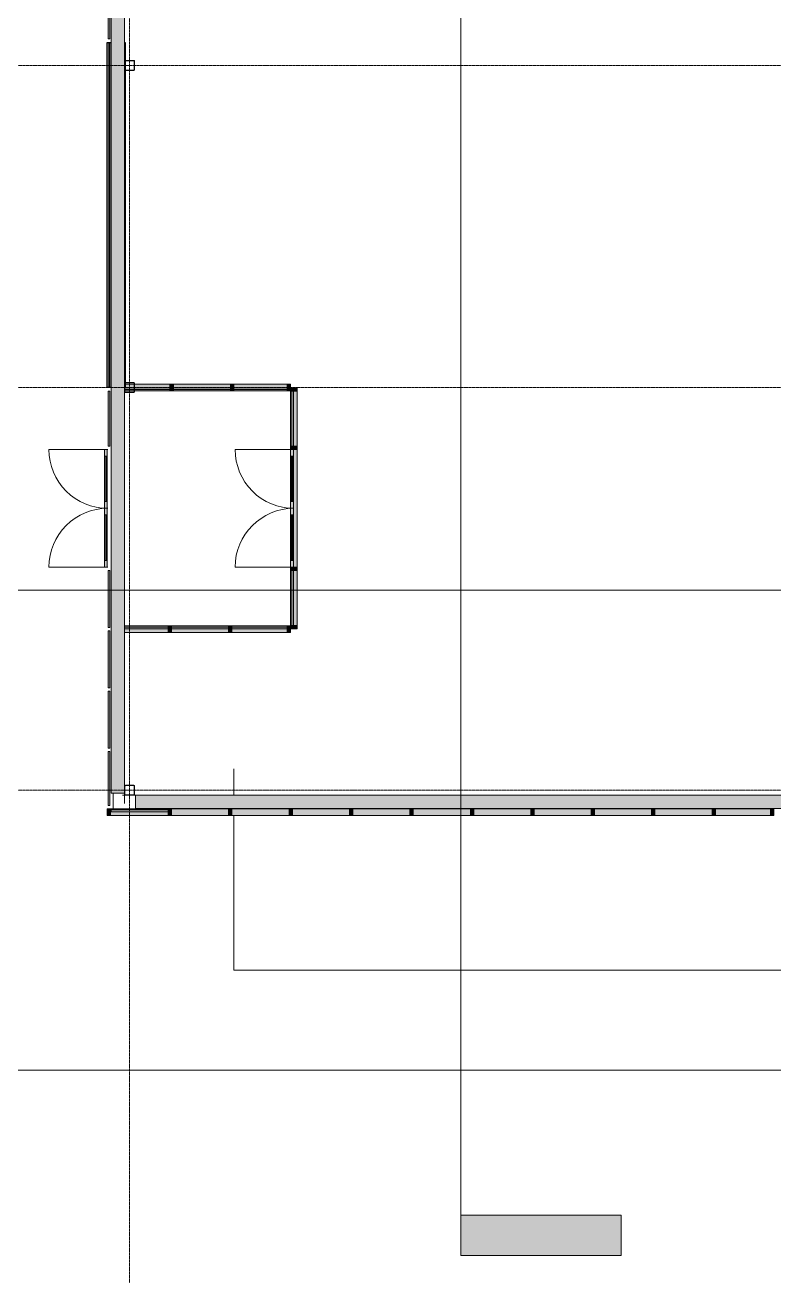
# Model space of a CAD drawing. Header units: inches. Extents: x 19712 to 27543, y -26063 to -18659.
# Drawn here: x 22010 to 22459, y -23075 to -22326 of the extents above; entities that cross this region are included whole.
import ezdxf

# ---------------------------------------------------------------- set-up
doc = ezdxf.new("R2010")
doc.units = ezdxf.units.IN
doc.header["$MEASUREMENT"] = 0
doc.linetypes.add('Grid Line 1_2_', pattern=[0.875, 0.5, -0.125, 0.125, -0.125])
for name, color, linetype, lineweight in [('A-DOOR', 31, 'Continuous', 9), ('A-GLAZ-CURT', 52, 'Continuous', 9), ('A-GLAZ-CWMG', 51, 'Continuous', 9), ('A-WALL', 113, 'Continuous', 9), ('A-WALL-PATT', 111, 'Continuous', 25), ('C-TOPO', 7, 'Continuous', 9), ('Conc', 7, 'Continuous', 9), ('G-ANNO-SYMB', 111, 'Continuous', 9), ('L-SITE-WALL', 31, 'Continuous', 9), ('S-BEAM', 12, 'Continuous', 9), ('S-COLS', 52, 'Continuous', 9), ('S-GRID', 1, 'Continuous', 9)]:
    doc.layers.add(name, color=color, linetype=linetype, lineweight=lineweight)

# ---------------------------------------------------------------- blocks, each defined once
blk = doc.blocks.new('Girt_C - 8_D-767115-Site Plan - Phase 1')
at = {"layer": 'S-BEAM'}
for points in [[(24526.39, -22787.49), (24526.39, -22787.3), (22076.14, -22787.4), (22076.14, -22787.49), (24368.72, -22787.49)], [(24526.39, -22795.12), (24526.39, -22787.49), (22076.14, -22787.49), (22076.14, -22795.12), (24368.72, -22795.12)], [(24526.39, -22795.3), (24526.39, -22795.12), (22076.14, -22795.21), (22076.14, -22795.3), (24368.72, -22795.3)]]:
    blk.add_hatch(color=256, dxfattribs=at).paths.add_polyline_path(points, flags=0)
for p, q in [((23083.36, -22787.3), (22076.14, -22787.3)), ((22076.14, -22787.49), (22076.14, -22787.3)), ((22076.14, -22795.12), (22076.14, -22787.49)), ((22076.14, -22795.3), (22076.14, -22795.12)), ((22076.14, -22795.3), (24526.39, -22795.3))]:
    blk.add_line(p, q, dxfattribs=at)
blk = doc.blocks.new('Girt_C - 8_D-803273-Site Plan - Phase 1')
at = {"layer": 'S-BEAM'}
for points in [[(22061.64, -22786.18), (22061.83, -22786.18), (22061.83, -21134.62), (22061.64, -21134.62), (22061.64, -22773.58)], [(22069.45, -22786.18), (22069.45, -21134.62), (22061.83, -21134.62), (22061.83, -22786.18)], [(22069.59, -22786.18), (22069.64, -22786.18), (22069.59, -21134.62), (22069.45, -21134.62), (22069.45, -22786.18)]]:
    blk.add_hatch(color=256, dxfattribs=at).paths.add_polyline_path(points, flags=0)
for p, q in [((22061.64, -21134.62), (22061.64, -22786.18)), ((22069.64, -22540.52), (22069.64, -21134.62)), ((22069.64, -22781.77), (22069.64, -22545.59)), ((22061.83, -22786.18), (22061.64, -22786.18)), ((22069.45, -22786.18), (22061.83, -22786.18)), ((22069.64, -22786.18), (22069.45, -22786.18))]:
    blk.add_line(p, q, dxfattribs=at)
blk = doc.blocks.new('HSS-Hollow Structural Section-Column - HSS6X6X1_4-V12-Site Plan - Phase 1')
at = {"layer": 'S-COLS'}
h = blk.add_hatch(dxfattribs=at)
h.set_pattern_fill('FP_7', color=256, style=0, pattern_type=2)
h.set_pattern_definition([(225, (22072.64, -22784.303), (25.342707, -25.342707), []), (225, (22072.64, -22822.703), (25.342707, -25.342707), [])])
h.paths.add_polyline_path([(-2.53, 3), (-2.86, 2.86), (-3, 2.53), (-2.7, 2.7)], flags=0)
h.paths.add_polyline_path([(2.53, 3), (2.7, 2.7), (3, 2.53), (2.86, 2.86)], flags=0)
h.paths.add_polyline_path([(-2.53, 3), (-2.53, 2.77), (2.53, 2.77), (2.53, 3)], flags=0)
h.paths.add_polyline_path([(-3, -2.53), (-2.86, -2.86), (-2.53, -3), (-2.7, -2.7)], flags=0)
h.paths.add_polyline_path([(-3, 2.53), (-3, -2.53), (-2.77, -2.53), (-2.77, 2.53)], flags=0)
h.paths.add_polyline_path([(3, -2.53), (2.7, -2.7), (2.53, -3), (2.86, -2.86)], flags=0)
h.paths.add_polyline_path([(3, 2.53), (2.77, 2.53), (2.77, -2.53), (3, -2.53)], flags=0)
h.paths.add_polyline_path([(2.53, -2.77), (-2.53, -2.77), (-2.53, -3), (2.53, -3)], flags=0)
at = {"layer": 'S-COLS', "lineweight": 15}
for p, q in [((-3, 2.53), (-3, -2.53)), ((-2.77, -2.53), (-2.77, 2.53)), ((2.53, 3), (-2.53, 3)), ((-2.53, 2.77), (2.53, 2.77)), ((2.77, 2.53), (2.77, -2.53)), ((3, -2.53), (3, 2.53)), ((2.53, -2.77), (-2.53, -2.77)), ((-2.53, -3), (2.53, -3))]:
    blk.add_line(p, q, dxfattribs=at)
for centre, radius, start, end in [((-2.53, 2.53), 0.466, 90, 180), ((-2.53, 2.53), 0.233, 90, 180), ((2.53, 2.53), 0.466, 360, 90), ((2.53, 2.53), 0.233, 0, 90), ((-2.53, -2.53), 0.466, 180, 270), ((-2.53, -2.53), 0.233, 180, 270), ((2.53, -2.53), 0.466, 270, 360), ((2.53, -2.53), 0.233, 270, 360)]:
    blk.add_arc(centre, radius, start, end, dxfattribs=at)
blk = doc.blocks.new('HSS-Hollow Structural Section-Column - HSS6X6X1_4-V22-Site Plan - Phase 1')
at = {"layer": 'S-COLS'}
h = blk.add_hatch(dxfattribs=at)
h.set_pattern_fill('FP_9', color=256, style=0, pattern_type=2)
h.set_pattern_definition([(225, (22072.64, -22543.053), (25.342707, -25.342707), []), (225, (22072.64, -22581.453), (25.342707, -25.342707), [])])
h.paths.add_polyline_path([(-2.53, 3), (-2.86, 2.86), (-3, 2.53), (-2.7, 2.7)], flags=0)
h.paths.add_polyline_path([(2.53, 3), (-2.53, 3), (-2.53, 2.77), (2.53, 2.77)], flags=0)
h.paths.add_polyline_path([(2.53, 3), (2.7, 2.7), (3, 2.53), (2.86, 2.86)], flags=0)
h.paths.add_polyline_path([(-3, -2.53), (-2.86, -2.86), (-2.53, -3), (-2.7, -2.7)], flags=0)
h.paths.add_polyline_path([(-2.77, 2.53), (-3, 2.53), (-3, -2.53), (-2.77, -2.53)], flags=0)
h.paths.add_polyline_path([(3, -2.53), (2.7, -2.7), (2.53, -3), (2.86, -2.86)], flags=0)
h.paths.add_polyline_path([(2.77, 2.53), (2.77, -2.53), (3, -2.53), (3, 2.53)], flags=0)
h.paths.add_polyline_path([(2.53, -2.77), (-2.53, -2.77), (-2.53, -3), (2.53, -3)], flags=0)
at = {"layer": 'S-COLS', "lineweight": 15}
for p, q in [((-3, 2.53), (-3, -2.53)), ((-2.77, -2.53), (-2.77, 2.53)), ((2.53, 3), (-2.53, 3)), ((-2.53, 2.77), (2.53, 2.77)), ((2.77, 2.53), (2.77, -2.53)), ((3, -2.53), (3, 2.53)), ((2.53, -2.77), (-2.53, -2.77)), ((-2.53, -3), (2.53, -3))]:
    blk.add_line(p, q, dxfattribs=at)
for centre, radius, start, end in [((-2.53, 2.53), 0.466, 90, 180), ((-2.53, 2.53), 0.233, 90, 180), ((2.53, 2.53), 0.466, 360, 90), ((2.53, 2.53), 0.233, 0, 90), ((-2.53, -2.53), 0.466, 180, 270), ((-2.53, -2.53), 0.233, 180, 270), ((2.53, -2.53), 0.466, 270, 360), ((2.53, -2.53), 0.233, 270, 360)]:
    blk.add_arc(centre, radius, start, end, dxfattribs=at)
blk = doc.blocks.new('System Panel - Glazed-827433-Site Plan - Phase 1')
at = {"layer": 'A-GLAZ-CURT', "transparency": 33554649}
blk.add_hatch(color=256, dxfattribs=at).paths.add_polyline_path([(-17.09, -0.25), (-17.09, -1.25), (17.09, -1.25), (17.09, -0.25)], flags=0)
at = {"layer": 'A-GLAZ-CURT'}
for p, q in [((17.09, -0.25), (-17.09, -0.25)), ((-17.09, -0.25), (-17.09, -1.25)), ((-17.09, -1.25), (-17.09, -0.25)), ((17.09, -0.25), (-17.09, -0.25)), ((-17.09, -1.25), (17.09, -1.25)), ((-17.09, -1.25), (17.09, -1.25)), ((17.09, -1.25), (17.09, -0.25)), ((17.09, -0.25), (17.09, -1.25))]:
    blk.add_line(p, q, dxfattribs=at)
blk = doc.blocks.new('Rectangular Mullion - Rectangular Mullion 1-769360-Site Plan - Phase 1')
at = {"layer": 'A-GLAZ-CWMG'}
blk.add_hatch(color=256, dxfattribs=at).paths.add_polyline_path([(22456.52, -22799.43), (22456.52, -22795.43), (22423.45, -22795.43), (22423.45, -22799.43)], flags=0)
for p, q in [((22423.45, -22795.43), (22456.52, -22795.43)), ((22423.45, -22799.43), (22456.52, -22799.43))]:
    blk.add_line(p, q, dxfattribs=at)
blk = doc.blocks.new('Rectangular Mullion - Rectangular Mullion 1-769200-Site Plan - Phase 1')
at = {"layer": 'A-GLAZ-CWMG'}
blk.add_hatch(color=256, dxfattribs=at).paths.add_polyline_path([(22421.45, -22799.43), (22421.45, -22795.43), (22387.27, -22795.43), (22387.27, -22799.43)], flags=0)
for p, q in [((22387.27, -22795.43), (22421.45, -22795.43)), ((22387.27, -22799.43), (22421.45, -22799.43))]:
    blk.add_line(p, q, dxfattribs=at)
blk = doc.blocks.new('Rectangular Mullion - Rectangular Mullion 1-V26-Site Plan - Phase 1')
at = {"layer": 'A-GLAZ-CWMG'}
for points in [[(22061.58, -22799.43), (22095.77, -22799.43), (22095.77, -22797.18), (22061.58, -22797.18), (22061.58, -22796.18), (22095.77, -22796.18), (22095.77, -22795.43), (22061.27, -22795.43), (22061.27, -22799.43)], [(22095.77, -22797.18), (22095.77, -22796.18), (22061.58, -22796.18), (22061.58, -22797.18)]]:
    blk.add_hatch(color=256, dxfattribs=at).paths.add_polyline_path(points, flags=0)
for p, q in [((22061.27, -22795.43), (22095.77, -22795.43)), ((22061.27, -22799.43), (22095.77, -22799.43))]:
    blk.add_line(p, q, dxfattribs=at)
blk = doc.blocks.new('Rectangular Mullion - Rectangular Mullion 1-827436-Site Plan - Phase 1')
at = {"layer": 'A-GLAZ-CWMG'}
blk.add_hatch(color=256, dxfattribs=at).paths.add_polyline_path([(-2, -2), (-2, 2), (0, 2), (0, -2)], flags=0)
at = {"layer": 'A-GLAZ-CWMG', "lineweight": 13}
for p, q in [((-2, 2), (0, 2)), ((-2, -2), (-2, 2)), ((0, 2), (0, -2)), ((0, -2), (-2, -2))]:
    blk.add_line(p, q, dxfattribs=at)
blk = doc.blocks.new('Rectangular Mullion - Rectangular Mullion 1-827439-Site Plan - Phase 1')
at = {"layer": 'A-GLAZ-CWMG'}
blk.add_hatch(color=256, dxfattribs=at).paths.add_polyline_path([(0, -2), (0, 2), (-2, 2), (-2, -2)], flags=0)
at = {"layer": 'A-GLAZ-CWMG', "lineweight": 13}
for p, q in [((0, 2), (-2, 2)), ((-2, 2), (-2, -2)), ((0, -2), (0, 2)), ((-2, -2), (0, -2))]:
    blk.add_line(p, q, dxfattribs=at)
blk = doc.blocks.new('Rectangular Mullion - Rectangular Mullion 1-827430-Site Plan - Phase 1')
at = {"layer": 'A-GLAZ-CWMG'}
blk.add_hatch(color=256, dxfattribs=at).paths.add_polyline_path([(-1, -2), (-1, 2), (1, 2), (1, -2)], flags=0)
at = {"layer": 'A-GLAZ-CWMG', "lineweight": 13}
for p, q in [((-1, 2), (1, 2)), ((-1, -2), (-1, 2)), ((1, 2), (1, -2)), ((1, -2), (-1, -2))]:
    blk.add_line(p, q, dxfattribs=at)
blk = doc.blocks.new('System Panel - Glazed-827441-Site Plan - Phase 1')
at = {"layer": 'A-GLAZ-CURT', "transparency": 33554649}
h = blk.add_hatch(color=256, dxfattribs=at)
h.paths.add_polyline_path([(-4.83, -1.25), (-4.83, -0.25), (-10.36, -0.25), (-10.36, -1.25)], flags=0)
h.paths.add_polyline_path([(16.59, -1.25), (16.59, -0.25), (-4.59, -0.25), (-4.59, -1.25)], flags=0)
at = {"layer": 'A-GLAZ-CURT'}
for p, q in [((-4.83, -0.25), (-10.36, -0.25)), ((-4.83, -0.25), (-10.36, -0.25)), ((-10.36, -1.25), (-4.83, -1.25)), ((-10.36, -1.25), (-4.83, -1.25)), ((16.59, -0.25), (-4.59, -0.25)), ((16.59, -0.25), (-4.59, -0.25)), ((-4.59, -1.25), (16.59, -1.25)), ((-4.59, -1.25), (16.59, -1.25)), ((16.59, -1.25), (16.59, -0.25)), ((16.59, -0.25), (16.59, -1.25))]:
    blk.add_line(p, q, dxfattribs=at)
blk = doc.blocks.new('System Panel - Glazed-V38-Site Plan - Phase 1')
at = {"layer": 'A-GLAZ-CURT', "transparency": 33554649}
blk.add_hatch(color=256, dxfattribs=at).paths.add_polyline_path([(-17.09, -1.25), (17.09, -1.25), (17.09, -0.25), (-17.09, -0.25)], flags=0)
at = {"layer": 'A-GLAZ-CURT'}
for p, q in [((17.09, -0.25), (-17.09, -0.25)), ((-17.09, -0.25), (-17.09, -1.25)), ((-17.09, -1.25), (-17.09, -0.25)), ((17.09, -0.25), (-17.09, -0.25)), ((-17.09, -1.25), (17.09, -1.25)), ((-17.09, -1.25), (17.09, -1.25)), ((17.09, -1.25), (17.09, -0.25)), ((17.09, -0.25), (17.09, -1.25))]:
    blk.add_line(p, q, dxfattribs=at)
blk = doc.blocks.new('System Panel - Glazed-840710-Site Plan - Phase 1')
at = {"layer": 'A-GLAZ-CURT', "transparency": 33554649}
blk.add_hatch(color=256, dxfattribs=at).paths.add_polyline_path([(16, -1.25), (16, -0.25), (-16, -0.25), (-16, -1.25)], flags=0)
at = {"layer": 'A-GLAZ-CURT'}
for p, q in [((16, -0.25), (-16, -0.25)), ((-16, -0.25), (-16, -1.25)), ((-16, -1.25), (-16, -0.25)), ((16, -0.25), (-16, -0.25)), ((-16, -1.25), (16, -1.25)), ((-16, -1.25), (16, -1.25)), ((16, -1.25), (16, -0.25)), ((16, -0.25), (16, -1.25))]:
    blk.add_line(p, q, dxfattribs=at)
blk = doc.blocks.new('Rectangular Mullion - Rectangular Mullion 1-V39-Site Plan - Phase 1')
at = {"layer": 'A-GLAZ-CWMG'}
h = blk.add_hatch(color=256, dxfattribs=at)
h.paths.add_polyline_path([(22075.64, -22545.05), (22096.83, -22545.05), (22096.83, -22544.3), (22075.64, -22544.3)], flags=0)
h.paths.add_polyline_path([(22075.41, -22545.05), (22075.41, -22544.3), (22069.87, -22544.3), (22069.87, -22545.05), (22070.27, -22545.05)], flags=0)
h.paths.add_polyline_path([(22075.64, -22543.3), (22096.83, -22543.3), (22096.83, -22541.05), (22075.64, -22541.05)], flags=0)
h.paths.add_polyline_path([(22070.27, -22543.3), (22075.41, -22543.3), (22075.41, -22541.05), (22070.27, -22541.05), (22070.27, -22542.93), (22069.87, -22542.93), (22069.87, -22543.3)], flags=0)
h = blk.add_hatch(color=256, dxfattribs=at)
h.paths.add_polyline_path([(22075.64, -22544.3), (22096.83, -22544.3), (22096.83, -22543.3), (22075.64, -22543.3)], flags=0)
h.paths.add_polyline_path([(22070.27, -22544.3), (22075.41, -22544.3), (22075.41, -22543.3), (22069.87, -22543.3), (22069.87, -22544.3)], flags=0)
for p, q in [((22075.41, -22545.05), (22069.87, -22545.05)), ((22075.41, -22541.05), (22070.27, -22541.05)), ((22096.83, -22541.05), (22075.64, -22541.05)), ((22096.83, -22545.05), (22075.64, -22545.05))]:
    blk.add_line(p, q, dxfattribs=at)
blk = doc.blocks.new('Rectangular Mullion - Rectangular Mullion 1-769211-Site Plan - Phase 1')
at = {"layer": 'A-GLAZ-CWMG'}
h = blk.add_hatch(color=256, dxfattribs=at)
h.paths.add_polyline_path([(22798.39, -22493.23), (22798.39, -22459.04), (22797.64, -22459.04), (22797.64, -22493.23)], flags=0)
h.paths.add_polyline_path([(22796.64, -22493.23), (22796.64, -22459.04), (22794.39, -22459.04), (22794.39, -22493.23)], flags=0)
blk.add_hatch(color=256, dxfattribs=at).paths.add_polyline_path([(22797.64, -22493.23), (22797.64, -22459.04), (22796.64, -22459.04), (22796.64, -22493.23)], flags=0)
for p, q in [((22794.39, -22459.04), (22794.39, -22493.23)), ((22798.39, -22459.04), (22798.39, -22493.23))]:
    blk.add_line(p, q, dxfattribs=at)
blk = doc.blocks.new('Rectangular Mullion - Rectangular Mullion 1-840709-Site Plan - Phase 1')
at = {"layer": 'A-GLAZ-CWMG'}
h = blk.add_hatch(color=256, dxfattribs=at)
h.paths.add_polyline_path([(22167.02, -22545.05), (22167.02, -22544.3), (22135.02, -22544.3), (22135.02, -22545.05)], flags=0)
h.paths.add_polyline_path([(22167.02, -22543.3), (22167.02, -22541.05), (22135.02, -22541.05), (22135.02, -22543.3)], flags=0)
blk.add_hatch(color=256, dxfattribs=at).paths.add_polyline_path([(22167.02, -22544.3), (22167.02, -22543.3), (22135.02, -22543.3), (22135.02, -22544.3)], flags=0)
for p, q in [((22167.02, -22541.05), (22135.02, -22541.05)), ((22167.02, -22545.05), (22135.02, -22545.05))]:
    blk.add_line(p, q, dxfattribs=at)
blk = doc.blocks.new('Rectangular Mullion - Rectangular Mullion 1-838588-Site Plan - Phase 1')
at = {"layer": 'A-GLAZ-CWMG'}
blk.add_hatch(color=256, dxfattribs=at).paths.add_polyline_path([(0, 2), (0, -2), (-2, -2), (-2, 2)], flags=0)
at = {"layer": 'A-GLAZ-CWMG', "lineweight": 13}
for p, q in [((-2, 2), (0, 2)), ((-2, -2), (-2, 2)), ((0, 2), (0, -2)), ((0, -2), (-2, -2))]:
    blk.add_line(p, q, dxfattribs=at)
blk = doc.blocks.new('Rectangular Mullion - Rectangular Mullion 1-827464-Site Plan - Phase 1')
at = {"layer": 'A-GLAZ-CWMG'}
blk.add_hatch(color=256, dxfattribs=at).paths.add_polyline_path([(1, -2), (-1, -2), (-1, 2), (1, 2)], flags=0)
at = {"layer": 'A-GLAZ-CWMG', "lineweight": 13}
for p, q in [((-1, 2), (1, 2)), ((-1, -2), (-1, 2)), ((1, 2), (1, -2)), ((1, -2), (-1, -2))]:
    blk.add_line(p, q, dxfattribs=at)
blk = doc.blocks.new('System Panel - Glazed-827432-Site Plan - Phase 1')
at = {"layer": 'A-GLAZ-CURT', "transparency": 33554649}
blk.add_hatch(color=256, dxfattribs=at).paths.add_polyline_path([(16.53, -0.25), (-16.53, -0.25), (-16.53, -1.25), (16.53, -1.25)], flags=0)
at = {"layer": 'A-GLAZ-CURT'}
for p, q in [((16.53, -0.25), (-16.53, -0.25)), ((-16.53, -0.25), (-16.53, -1.25)), ((-16.53, -1.25), (-16.53, -0.25)), ((16.53, -0.25), (-16.53, -0.25)), ((-16.53, -1.25), (16.53, -1.25)), ((-16.53, -1.25), (16.53, -1.25)), ((16.53, -1.25), (16.53, -0.25)), ((16.53, -0.25), (16.53, -1.25))]:
    blk.add_line(p, q, dxfattribs=at)
blk = doc.blocks.new('Door_Single_Storefront - one-827478-Site Plan - Phase 1')
at = {"layer": 'A-DOOR'}
h = blk.add_hatch(color=256, dxfattribs=at)
h.paths.add_polyline_path([(17.59375, -0.25), (13.59375, -0.25), (13.59375, -2), (17.59375, -2)], flags=0)
h.paths.add_polyline_path([(-13.59375, -0.25), (-17.59375, -0.25), (-17.59375, -2), (-13.59375, -2)], flags=0)
h = blk.add_hatch(color=256, dxfattribs=at)
h.paths.add_polyline_path([(13.59375, -1.5), (-13.59375, -1.5), (-13.59375, -2), (13.59375, -2)], flags=0)
h.paths.add_polyline_path([(13.59375, -0.25), (-13.59375, -0.25), (-13.59375, -0.75), (13.59375, -0.75)], flags=0)
blk.add_hatch(color=256, dxfattribs=at).paths.add_polyline_path([(13.59375, -1.5), (13.59375, -0.75), (-13.59375, -0.75), (-13.59375, -1.5)], flags=0)
for p, q in [((-17.59375, -35.1875), (-17.59375, 0)), ((-17.59375, -2), (-17.59375, -0.25)), ((-17.59375, -0.25), (-13.59375, -0.25)), ((-13.59375, -2), (-17.59375, -2)), ((-13.59375, -0.25), (-13.59375, -2)), ((13.59375, -0.25), (-13.59375, -0.25)), ((-13.59375, -1.5), (-13.59375, -0.75)), ((-13.59375, -0.75), (13.59375, -0.75)), ((13.59375, -1.5), (-13.59375, -1.5)), ((-13.59375, -2), (13.59375, -2)), ((13.59375, -2), (13.59375, -0.25)), ((13.59375, -0.25), (17.59375, -0.25)), ((13.59375, -0.75), (13.59375, -1.5)), ((17.59375, -2), (13.59375, -2)), ((17.59375, -0.25), (17.59375, -2))]:
    blk.add_line(p, q, dxfattribs=at)
blk.add_arc((-17.59375, 0), 35.1875, 270, 0, dxfattribs=at)
blk = doc.blocks.new('Door_Single_Storefront - one-827479-Site Plan - Phase 1')
at = {"layer": 'A-DOOR'}
h = blk.add_hatch(color=256, dxfattribs=at)
h.paths.add_polyline_path([(-17.59375, 2), (-17.59375, 0.25), (-13.59375, 0.25), (-13.59375, 2)], flags=0)
h.paths.add_polyline_path([(13.59375, 2), (13.59375, 0.25), (17.59375, 0.25), (17.59375, 2)], flags=0)
h = blk.add_hatch(color=256, dxfattribs=at)
h.paths.add_polyline_path([(-13.59375, 1.5), (13.59375, 1.5), (13.59375, 2), (-13.59375, 2)], flags=0)
h.paths.add_polyline_path([(-13.59375, 0.25), (13.59375, 0.25), (13.59375, 0.75), (-13.59375, 0.75)], flags=0)
blk.add_hatch(color=256, dxfattribs=at).paths.add_polyline_path([(-13.59375, 0.75), (13.59375, 0.75), (13.59375, 1.5), (-13.59375, 1.5)], flags=0)
for p, q in [((-17.59375, 35.1875), (-17.59375, 0)), ((-13.59375, 2), (-17.59375, 2)), ((-17.59375, 2), (-17.59375, 0.25)), ((-17.59375, 0.25), (-13.59375, 0.25)), ((-13.59375, 0.25), (-13.59375, 2)), ((-13.59375, 2), (13.59375, 2)), ((13.59375, 1.5), (-13.59375, 1.5)), ((-13.59375, 1.5), (-13.59375, 0.75)), ((-13.59375, 0.75), (13.59375, 0.75)), ((13.59375, 0.25), (-13.59375, 0.25)), ((17.59375, 2), (13.59375, 2)), ((13.59375, 2), (13.59375, 0.25)), ((13.59375, 0.75), (13.59375, 1.5)), ((13.59375, 0.25), (17.59375, 0.25)), ((17.59375, 0.25), (17.59375, 2))]:
    blk.add_line(p, q, dxfattribs=at)
blk.add_arc((-17.59375, 0), 35.1875, 360, 90, dxfattribs=at)
blk = doc.blocks.new('Rectangular Mullion - Rectangular Mullion 1-785048-Site Plan - Phase 1')
at = {"layer": 'A-GLAZ-CWMG'}
h = blk.add_hatch(color=256, dxfattribs=at)
h.paths.add_polyline_path([(22173.02, -22578.24), (22173.02, -22545.18), (22170.77, -22545.18), (22170.77, -22578.24)], flags=0)
h.paths.add_polyline_path([(22169.02, -22578.24), (22169.77, -22578.24), (22169.77, -22545.18), (22169.02, -22545.18), (22169.02, -22554.26)], flags=0)
blk.add_hatch(color=256, dxfattribs=at).paths.add_polyline_path([(22170.77, -22578.24), (22170.77, -22545.18), (22169.77, -22545.18), (22169.77, -22578.24)], flags=0)
for p, q in [((22169.02, -22578.24), (22169.02, -22545.18)), ((22173.02, -22578.24), (22173.02, -22545.18))]:
    blk.add_line(p, q, dxfattribs=at)
blk = doc.blocks.new('Rectangular Mullion - Rectangular Mullion 1-769212-Site Plan - Phase 1')
at = {"layer": 'A-GLAZ-CWMG'}
blk.add_hatch(color=256, dxfattribs=at).paths.add_polyline_path([(22173.02, -22615.43), (22173.02, -22580.24), (22170.77, -22580.24), (22170.77, -22615.43)], flags=0)
blk.add_line((22173.02, -22615.43), (22173.02, -22580.24), dxfattribs=at)
blk = doc.blocks.new('Rectangular Mullion - Rectangular Mullion 1-769213-Site Plan - Phase 1')
at = {"layer": 'A-GLAZ-CWMG'}
blk.add_hatch(color=256, dxfattribs=at).paths.add_polyline_path([(22170.77, -22650.62), (22173.02, -22650.62), (22173.02, -22615.43), (22170.77, -22615.43), (22170.77, -22646.62)], flags=0)
blk.add_line((22173.02, -22650.62), (22173.02, -22615.43), dxfattribs=at)
blk = doc.blocks.new('Rectangular Mullion - Rectangular Mullion 1-785049-Site Plan - Phase 1')
at = {"layer": 'A-GLAZ-CWMG'}
h = blk.add_hatch(color=256, dxfattribs=at)
h.paths.add_polyline_path([(22169.77, -22685.68), (22169.77, -22652.62), (22169.02, -22652.62), (22169.02, -22685.68)], flags=0)
h.paths.add_polyline_path([(22173.02, -22685.68), (22173.02, -22652.62), (22170.77, -22652.62), (22170.77, -22685.68)], flags=0)
blk.add_hatch(color=256, dxfattribs=at).paths.add_polyline_path([(22170.77, -22685.68), (22170.77, -22652.62), (22169.77, -22652.62), (22169.77, -22685.68)], flags=0)
for p, q in [((22169.02, -22685.68), (22169.02, -22652.62)), ((22173.02, -22685.68), (22173.02, -22652.62))]:
    blk.add_line(p, q, dxfattribs=at)
blk = doc.blocks.new('Rectangular Mullion - Rectangular Mullion 1-838711-Site Plan - Phase 1')
at = {"layer": 'A-GLAZ-CWMG'}
blk.add_hatch(color=256, dxfattribs=at).paths.add_polyline_path([(0, -2), (-2, -2), (-2, 2), (0, 2)], flags=0)
at = {"layer": 'A-GLAZ-CWMG', "lineweight": 13}
for p, q in [((-2, 2), (0, 2)), ((-2, -2), (-2, 2)), ((0, 2), (0, -2)), ((0, -2), (-2, -2))]:
    blk.add_line(p, q, dxfattribs=at)
blk = doc.blocks.new('Rectangular Mullion - Rectangular Mullion 1-838712-Site Plan - Phase 1')
at = {"layer": 'A-GLAZ-CWMG'}
blk.add_hatch(color=256, dxfattribs=at).paths.add_polyline_path([(-2, -2), (0, -2), (0, 2), (-2, 2)], flags=0)
at = {"layer": 'A-GLAZ-CWMG', "lineweight": 13}
for p, q in [((0, 2), (-2, 2)), ((-2, 2), (-2, -2)), ((0, -2), (0, 2)), ((-2, -2), (0, -2))]:
    blk.add_line(p, q, dxfattribs=at)
blk = doc.blocks.new('Rectangular Mullion - Rectangular Mullion 1-V40-Site Plan - Phase 1')
at = {"layer": 'A-GLAZ-CWMG'}
blk.add_hatch(color=256, dxfattribs=at).paths.add_polyline_path([(1, 0.25), (1, -2), (-1, -2), (-1, 2), (1, 2)], flags=0)
at = {"layer": 'A-GLAZ-CWMG', "lineweight": 13}
for p, q in [((-1, 2), (1, 2)), ((-1, -2), (-1, 2)), ((1, 0.25), (1, -2)), ((1, -2), (-1, -2))]:
    blk.add_line(p, q, dxfattribs=at)
blk = doc.blocks.new('Rectangular Mullion - Rectangular Mullion 1-V41-Site Plan - Phase 1')
at = {"layer": 'A-GLAZ-CWMG'}
blk.add_hatch(color=256, dxfattribs=at).paths.add_polyline_path([(1, 0.25), (1, -2), (-1, -2), (-1, 2), (1, 2)], flags=0)
at = {"layer": 'A-GLAZ-CWMG', "lineweight": 13}
for p, q in [((-1, 2), (1, 2)), ((-1, -2), (-1, 0.25)), ((1, 2), (1, -2)), ((1, -2), (-1, -2))]:
    blk.add_line(p, q, dxfattribs=at)
blk = doc.blocks.new('System Panel - Glazed-V42-Site Plan - Phase 1')
at = {"layer": 'A-GLAZ-CURT', "transparency": 33554649}
blk.add_hatch(color=256, dxfattribs=at).paths.add_polyline_path([(-16.59, -0.25), (-16.59, -1.25), (16.59, -1.25), (16.59, -0.25)], flags=0)
at = {"layer": 'A-GLAZ-CURT'}
for p, q in [((16.59, -0.25), (-16.59, -0.25)), ((-16.59, -0.25), (-16.59, -1.25)), ((-16.59, -1.25), (-16.59, -0.25)), ((16.59, -0.25), (-16.59, -0.25)), ((-16.59, -1.25), (16.59, -1.25)), ((-16.59, -1.25), (16.59, -1.25)), ((16.59, -1.25), (16.59, -0.25)), ((16.59, -0.25), (16.59, -1.25))]:
    blk.add_line(p, q, dxfattribs=at)
blk = doc.blocks.new('System Panel - Glazed-840367-Site Plan - Phase 1')
at = {"layer": 'A-GLAZ-CURT', "transparency": 33554649}
blk.add_hatch(color=256, dxfattribs=at).paths.add_polyline_path([(-16.06, -0.25), (-16.06, -1.25), (9.94, -1.25), (9.94, -0.25)], flags=0)
at = {"layer": 'A-GLAZ-CURT'}
for p, q in [((9.94, -0.25), (-16.06, -0.25)), ((-16.06, -0.25), (-16.06, -1.25)), ((-16.06, -1.25), (-16.06, -0.25)), ((9.94, -0.25), (-16.06, -0.25)), ((-16.06, -1.25), (9.94, -1.25)), ((-16.06, -1.25), (9.94, -1.25))]:
    blk.add_line(p, q, dxfattribs=at)
blk = doc.blocks.new('Rectangular Mullion - Rectangular Mullion 1-769210-Site Plan - Phase 1')
at = {"layer": 'A-GLAZ-CWMG'}
h = blk.add_hatch(color=256, dxfattribs=at)
h.paths.add_polyline_path([(22798.39, -22528.42), (22798.39, -22495.23), (22797.64, -22495.23), (22797.64, -22528.42)], flags=0)
h.paths.add_polyline_path([(22796.64, -22528.42), (22796.64, -22495.23), (22794.39, -22495.23), (22794.39, -22528.42)], flags=0)
blk.add_hatch(color=256, dxfattribs=at).paths.add_polyline_path([(22797.64, -22528.42), (22797.64, -22495.23), (22796.64, -22495.23), (22796.64, -22528.42)], flags=0)
for p, q in [((22794.39, -22495.23), (22794.39, -22528.42)), ((22798.39, -22495.23), (22798.39, -22528.42))]:
    blk.add_line(p, q, dxfattribs=at)
blk = doc.blocks.new('Rectangular Mullion - Rectangular Mullion 1-840366-Site Plan - Phase 1')
at = {"layer": 'A-GLAZ-CWMG'}
h = blk.add_hatch(color=256, dxfattribs=at)
h.paths.add_polyline_path([(22061.52, -22689.8), (22061.64, -22689.8), (22061.64, -22685.8), (22061.52, -22685.8)], flags=0)
h.paths.add_polyline_path([(22095.64, -22689.8), (22095.64, -22687.55), (22069.64, -22687.55), (22069.64, -22689.8)], flags=0)
h.paths.add_polyline_path([(22069.64, -22686.55), (22095.64, -22686.55), (22095.64, -22685.8), (22069.64, -22685.8)], flags=0)
blk.add_hatch(color=256, dxfattribs=at).paths.add_polyline_path([(22095.64, -22687.55), (22095.64, -22686.55), (22069.64, -22686.55), (22069.64, -22687.55)], flags=0)
for p, q in [((22061.52, -22689.8), (22061.52, -22685.8)), ((22061.52, -22685.8), (22061.64, -22685.8)), ((22069.64, -22685.8), (22095.64, -22685.8)), ((22061.52, -22689.8), (22061.64, -22689.8)), ((22069.64, -22689.8), (22095.64, -22689.8))]:
    blk.add_line(p, q, dxfattribs=at)
blk = doc.blocks.new('Rectangular Mullion - Rectangular Mullion 1-838589-Site Plan - Phase 1')
at = {"layer": 'A-GLAZ-CWMG'}
blk.add_hatch(color=256, dxfattribs=at).paths.add_polyline_path([(0, -2), (0, 2), (-2, 2), (-2, -2)], flags=0)
at = {"layer": 'A-GLAZ-CWMG', "lineweight": 13}
for p, q in [((0, 2), (-2, 2)), ((-2, 2), (-2, -2)), ((0, -2), (0, 2)), ((-2, -2), (0, -2))]:
    blk.add_line(p, q, dxfattribs=at)
blk = doc.blocks.new('System Panel - Glazed-V43-Site Plan - Phase 1')
at = {"layer": 'A-GLAZ-CURT', "transparency": 33554649}
blk.add_hatch(color=256, dxfattribs=at).paths.add_polyline_path([(16.53, 1.25), (-16.53, 1.25), (-16.53, 0.25), (16.53, 0.25)], flags=0)
at = {"layer": 'A-GLAZ-CURT'}
for p, q in [((16.53, 1.25), (-16.53, 1.25)), ((-16.53, 1.25), (-16.53, 0.25)), ((-16.53, 0.25), (-16.53, 1.25)), ((16.53, 1.25), (-16.53, 1.25)), ((-16.53, 0.25), (16.53, 0.25)), ((-16.53, 0.25), (16.53, 0.25)), ((16.53, 0.25), (16.53, 1.25)), ((16.53, 1.25), (16.53, 0.25))]:
    blk.add_line(p, q, dxfattribs=at)
blk = doc.blocks.new('Door_Single_Storefront - one-827452-Site Plan - Phase 1')
at = {"layer": 'A-DOOR'}
h = blk.add_hatch(color=256, dxfattribs=at)
h.paths.add_polyline_path([(13.59375, -2), (17.59375, -2), (17.59375, -0.25), (13.59375, -0.25)], flags=0)
h.paths.add_polyline_path([(-13.59375, -2), (-13.59375, -0.25), (-17.59375, -0.25), (-17.59375, -2)], flags=0)
h = blk.add_hatch(color=256, dxfattribs=at)
h.paths.add_polyline_path([(13.59375, -2), (13.59375, -1.5), (-13.59375, -1.5), (-13.59375, -2)], flags=0)
h.paths.add_polyline_path([(13.59375, -0.75), (13.59375, -0.25), (-13.59375, -0.25), (-13.59375, -0.75)], flags=0)
blk.add_hatch(color=256, dxfattribs=at).paths.add_polyline_path([(13.59375, -1.5), (13.59375, -0.75), (-13.59375, -0.75), (-13.59375, -1.5)], flags=0)
for p, q in [((-17.59375, -35.1875), (-17.59375, 0)), ((-17.59375, -2), (-17.59375, -0.25)), ((-17.59375, -0.25), (-13.59375, -0.25)), ((-13.59375, -2), (-17.59375, -2)), ((-13.59375, -0.25), (-13.59375, -2)), ((13.59375, -0.25), (-13.59375, -0.25)), ((-13.59375, -1.5), (-13.59375, -0.75)), ((-13.59375, -0.75), (13.59375, -0.75)), ((13.59375, -1.5), (-13.59375, -1.5)), ((-13.59375, -2), (13.59375, -2)), ((13.59375, -2), (13.59375, -0.25)), ((13.59375, -0.25), (17.59375, -0.25)), ((13.59375, -0.75), (13.59375, -1.5)), ((17.59375, -2), (13.59375, -2)), ((17.59375, -0.25), (17.59375, -2))]:
    blk.add_line(p, q, dxfattribs=at)
blk.add_arc((-17.59375, 0), 35.1875, 270, 0, dxfattribs=at)
blk = doc.blocks.new('Door_Single_Storefront - one-827453-Site Plan - Phase 1')
at = {"layer": 'A-DOOR'}
h = blk.add_hatch(color=256, dxfattribs=at)
h.paths.add_polyline_path([(13.59375, 2), (13.59375, 0.25), (17.59375, 0.25), (17.59375, 2)], flags=0)
h.paths.add_polyline_path([(-17.59375, 2), (-17.59375, 0.25), (-13.59375, 0.25), (-13.59375, 2)], flags=0)
h = blk.add_hatch(color=256, dxfattribs=at)
h.paths.add_polyline_path([(13.59375, 2), (-13.59375, 2), (-13.59375, 1.5), (13.59375, 1.5)], flags=0)
h.paths.add_polyline_path([(-13.59375, 0.75), (-13.59375, 0.25), (13.59375, 0.25), (13.59375, 0.75)], flags=0)
blk.add_hatch(color=256, dxfattribs=at).paths.add_polyline_path([(13.59375, 1.5), (-13.59375, 1.5), (-13.59375, 0.75), (13.59375, 0.75)], flags=0)
for p, q in [((-17.59375, 35.1875), (-17.59375, 0)), ((-13.59375, 2), (-17.59375, 2)), ((-17.59375, 2), (-17.59375, 0.25)), ((-17.59375, 0.25), (-13.59375, 0.25)), ((-13.59375, 0.25), (-13.59375, 2)), ((-13.59375, 2), (13.59375, 2)), ((13.59375, 1.5), (-13.59375, 1.5)), ((-13.59375, 1.5), (-13.59375, 0.75)), ((-13.59375, 0.75), (13.59375, 0.75)), ((13.59375, 0.25), (-13.59375, 0.25)), ((17.59375, 2), (13.59375, 2)), ((13.59375, 2), (13.59375, 0.25)), ((13.59375, 0.75), (13.59375, 1.5)), ((13.59375, 0.25), (17.59375, 0.25)), ((17.59375, 0.25), (17.59375, 2))]:
    blk.add_line(p, q, dxfattribs=at)
blk.add_arc((-17.59375, 0), 35.1875, 360, 90, dxfattribs=at)
blk = doc.blocks.new('System Panel - Glazed-V44-Site Plan - Phase 1')
at = {"layer": 'A-GLAZ-CURT', "transparency": 33554649}
blk.add_hatch(color=256, dxfattribs=at).paths.add_polyline_path([(17.09, 1.25), (-17.09, 1.25), (-17.09, 0.25), (17.09, 0.25)], flags=0)
at = {"layer": 'A-GLAZ-CURT'}
for p, q in [((17.09, 1.25), (-17.09, 1.25)), ((-17.09, 1.25), (-17.09, 0.25)), ((-17.09, 0.25), (-17.09, 1.25)), ((17.09, 1.25), (-17.09, 1.25)), ((-17.09, 0.25), (17.09, 0.25)), ((-17.09, 0.25), (17.09, 0.25)), ((17.09, 0.25), (17.09, 1.25)), ((17.09, 1.25), (17.09, 0.25))]:
    blk.add_line(p, q, dxfattribs=at)
blk = doc.blocks.new('System Panel - Glazed-827485-Site Plan - Phase 1')
at = {"layer": 'A-GLAZ-CURT', "transparency": 33554649}
blk.add_hatch(color=256, dxfattribs=at).paths.add_polyline_path([(16.12, 1.25), (-16.12, 1.25), (-16.12, 0.25), (16.12, 0.25)], flags=0)
at = {"layer": 'A-GLAZ-CURT'}
for p, q in [((16.12, 1.25), (-16.12, 1.25)), ((-16.12, 1.25), (-16.12, 0.25)), ((-16.12, 0.25), (-16.12, 1.25)), ((16.12, 1.25), (-16.12, 1.25)), ((-16.12, 0.25), (16.12, 0.25)), ((-16.12, 0.25), (16.12, 0.25)), ((16.12, 0.25), (16.12, 1.25)), ((16.12, 1.25), (16.12, 0.25))]:
    blk.add_line(p, q, dxfattribs=at)
blk = doc.blocks.new('System Panel - Glazed-827491-Site Plan - Phase 1')
at = {"layer": 'A-GLAZ-CURT', "transparency": 33554649}
blk.add_hatch(color=256, dxfattribs=at).paths.add_polyline_path([(-15.13, -1.25), (15.12, -1.25), (15.12, -0.25), (-15.13, -0.25)], flags=0)
at = {"layer": 'A-GLAZ-CURT'}
for p, q in [((15.12, -0.25), (-15.13, -0.25)), ((-15.13, -0.25), (-15.13, -1.25)), ((-15.13, -1.25), (-15.13, -0.25)), ((15.12, -0.25), (-15.13, -0.25)), ((-15.13, -1.25), (15.12, -1.25)), ((-15.13, -1.25), (15.12, -1.25)), ((15.12, -1.25), (15.12, -0.25)), ((15.12, -0.25), (15.12, -1.25))]:
    blk.add_line(p, q, dxfattribs=at)
blk = doc.blocks.new('Section - 3_32_ x 3_8_-18514-Site Plan - Phase 1')
at = {"layer": 'G-ANNO-SYMB'}
blk.add_hatch(color=256, dxfattribs=at).paths.add_polyline_path([(0, 0.375), (0, 0), (-0.09375, 0), (-0.09375, 0.375)], flags=0)
for p, q in [((0, 0.375), (-0.09375, 0.375)), ((-0.09375, 0.375), (-0.09375, 0)), ((0, 0), (0, 0.375)), ((-0.09375, 0), (0, 0))]:
    blk.add_line(p, q, dxfattribs=at)

msp = doc.modelspace()

# ---------------------------------------------------------------- hatches: boundary and pattern name
at = {"layer": 'A-WALL-PATT', "lineweight": 9}
h = msp.add_hatch(dxfattribs=at)
h.set_pattern_fill('FP_8', color=256, style=0, pattern_type=2)
h.set_pattern_definition([(0, (0, 0), (0, 32), []), (90, (0, 0), (-32, 2e-15), [])])
h.paths.add_polyline_path([(22060.89, -22542.93), (22060.89, -22336.55), (22060.14, -22336.55), (22060.14, -22542.93)], flags=0)
at = {"layer": 'L-SITE-WALL'}
for points in [[(22059.27, -22542.93), (22059.27, -22336.55), (22059.02, -22336.55), (22059.02, -22542.93)], [(22060.14, -22542.93), (22060.14, -22336.55), (22059.27, -22336.55), (22059.27, -22542.93)], [(22061.64, -22542.93), (22061.64, -22336.55), (22060.89, -22336.55), (22060.89, -22542.93)]]:
    msp.add_hatch(color=256, dxfattribs=at).paths.add_polyline_path(points, flags=0)
h = msp.add_hatch(color=256, dxfattribs=at)
h.paths.add_polyline_path([(22070.11, -22540.05), (22070.27, -22540.05), (22070.27, -22336.55), (22069.64, -22336.55), (22069.74, -22540.29), (22069.78, -22540.19), (22069.94, -22540.12)], flags=0)
h.paths.add_polyline_path([(22069.87, -22542.93), (22070.27, -22542.93), (22070.27, -22540.29), (22070.11, -22540.29), (22070.11, -22540.05), (22069.78, -22540.44), (22069.87, -22540.52)], flags=0)

# ---------------------------------------------------------------- linework, layer by layer
at = {"layer": 'A-WALL'}
for p, q in [((22059.27, -22336.55), (22059.27, -22542.93)), ((22060.14, -22336.55), (22060.14, -22542.93)), ((22060.89, -22336.55), (22060.89, -22542.93))]:
    msp.add_line(p, q, dxfattribs=at)
at = {"layer": 'C-TOPO'}
msp.add_line((22062.85, -22795.43), (22062.85, -22786.18), dxfattribs=at)
at = {"layer": 'Conc'}
for p, q in [((22135.02, -22771.59), (22135.02, -22787.3)), ((22135.02, -22795.3), (22135.02, -22795.43)), ((22135.02, -22799.43), (22135.02, -22892.07)), ((22135.02, -22892.07), (24082.77, -22892.07)), ((26282.99, -22952.07), (21911.24, -22952.07))]:
    msp.add_line(p, q, dxfattribs=at)
at = {"layer": 'G-ANNO-SYMB'}
for p, q in [((22271, -20809.41), (22271, -23039.03)), ((27068.75, -22664.44), (19991.49, -22664.44))]:
    msp.add_line(p, q, dxfattribs=at)
at = {"layer": 'L-SITE-WALL', "lineweight": 25}
for p, q in [((22061.64, -22336.55), (22059.02, -22336.55)), ((22059.02, -22336.55), (22059.02, -22542.93)), ((22070.27, -22336.55), (22069.63, -22336.55)), ((22070.27, -22540.05), (22070.27, -22336.55)), ((22059.02, -22542.93), (22061.64, -22542.93)), ((22069.87, -22542.93), (22070.27, -22542.93)), ((22070.27, -22542.93), (22070.27, -22540.28))]:
    msp.add_line(p, q, dxfattribs=at)
at = {"layer": 'S-BEAM'}
for p, q in [((22069.64, -22540.52), (22069.64, -21134.62)), ((22069.64, -22781.77), (22069.64, -22545.59)), ((22068.39, -22787.3), (22070.11, -22787.3)), ((22069.64, -22792.3), (22069.64, -22786.84)), ((22075.17, -22787.3), (23083.36, -22787.3))]:
    msp.add_line(p, q, dxfattribs=at)
at = {"layer": 'S-COLS', "lineweight": 15}
for p, q in [((22069.87, -22352.59), (22069.87, -22347.52)), ((22075.17, -22347.05), (22070.11, -22347.05)), ((22070.11, -22347.29), (22075.17, -22347.29)), ((22075.41, -22347.52), (22075.41, -22352.59)), ((22075.64, -22352.59), (22075.64, -22347.52)), ((22075.17, -22352.82), (22070.11, -22352.82)), ((22070.11, -22353.05), (22075.17, -22353.05))]:
    msp.add_line(p, q, dxfattribs=at)
for centre, radius, start, end in [((22070.11, -22347.52), 0.466, 90, 180), ((22070.11, -22347.52), 0.233, 90, 180), ((22075.17, -22347.52), 0.466, 0, 90), ((22075.17, -22347.52), 0.233, 0, 90), ((22070.11, -22352.59), 0.466, 180, 270), ((22070.11, -22352.59), 0.233, 180, 270), ((22075.17, -22352.59), 0.466, 270, 0), ((22075.17, -22352.59), 0.233, 270, 0)]:
    msp.add_arc(centre, radius, start, end, dxfattribs=at)
at = {"layer": 'S-GRID', "linetype": 'Grid Line 1_2_'}
for p, q in [((22072.64, -23874.7), (22072.64, -18787.2)), ((27542.72, -22350.05), (19848.99, -22350.05)), ((27542.72, -22543.05), (19848.99, -22543.05)), ((27542.72, -22784.3), (19848.99, -22784.3))]:
    msp.add_line(p, q, dxfattribs=at)

# ---------------------------------------------------------------- block references
at = {"layer": 'A-DOOR'}
for name, p, rotation in [('Door_Single_Storefront - one-827452-Site Plan - Phase 1', (22059.52, -22597.83), 270), ('Door_Single_Storefront - one-827478-Site Plan - Phase 1', (22171.02, -22597.83), 270), ('Door_Single_Storefront - one-827453-Site Plan - Phase 1', (22059.52, -22633.02), 90), ('Door_Single_Storefront - one-827479-Site Plan - Phase 1', (22171.02, -22633.02), 89.99999999999999)]:
    msp.add_blockref(name, p, dxfattribs=dict(at, rotation=rotation))
at = {"layer": 'A-GLAZ-CURT'}
for name, p, rotation in [('System Panel - Glazed-827491-Site Plan - Phase 1', (22059.52, -22319.05), 89.99999999996432), ('System Panel - Glazed-V43-Site Plan - Phase 1', (22059.52, -22561.71), 270), ('System Panel - Glazed-827432-Site Plan - Phase 1', (22171.02, -22561.71), 270), ('System Panel - Glazed-V44-Site Plan - Phase 1', (22059.52, -22669.71), 270), ('System Panel - Glazed-827432-Site Plan - Phase 1', (22171.02, -22669.15), 270), ('System Panel - Glazed-840367-Site Plan - Phase 1', (22079.58, -22687.8), 180), ('System Panel - Glazed-V38-Site Plan - Phase 1', (22114.73, -22687.8), 180), ('System Panel - Glazed-V42-Site Plan - Phase 1', (22150.42, -22687.8), 180), ('System Panel - Glazed-V44-Site Plan - Phase 1', (22059.52, -22705.9), 270), ('System Panel - Glazed-V44-Site Plan - Phase 1', (22059.52, -22742.08), 270), ('System Panel - Glazed-827485-Site Plan - Phase 1', (22059.52, -22777.3), 270), ('System Panel - Glazed-827433-Site Plan - Phase 1', (22078.67, -22797.43), 180)]:
    msp.add_blockref(name, p, dxfattribs=dict(at, rotation=rotation))
for name, p in [('System Panel - Glazed-827441-Site Plan - Phase 1', (22080.23, -22543.05)), ('System Panel - Glazed-V38-Site Plan - Phase 1', (22115.92, -22543.05)), ('System Panel - Glazed-840710-Site Plan - Phase 1', (22151.02, -22543.05))]:
    msp.add_blockref(name, p, dxfattribs=at)
at = {"layer": 'A-GLAZ-CWMG'}
for name, p in [('Rectangular Mullion - Rectangular Mullion 1-V39-Site Plan - Phase 1', (0, 0)), ('Rectangular Mullion - Rectangular Mullion 1-840709-Site Plan - Phase 1', (0, 0)), ('Rectangular Mullion - Rectangular Mullion 1-785048-Site Plan - Phase 1', (0, 0)), ('Rectangular Mullion - Rectangular Mullion 1-769212-Site Plan - Phase 1', (0, 0)), ('Rectangular Mullion - Rectangular Mullion 1-769213-Site Plan - Phase 1', (0, 0)), ('Rectangular Mullion - Rectangular Mullion 1-785049-Site Plan - Phase 1', (0, 0)), ('Rectangular Mullion - Rectangular Mullion 1-840366-Site Plan - Phase 1', (0, 0)), ('Rectangular Mullion - Rectangular Mullion 1-838589-Site Plan - Phase 1', (22169.02, -22687.8)), ('Rectangular Mullion - Rectangular Mullion 1-V26-Site Plan - Phase 1', (0, 0)), ('Rectangular Mullion - Rectangular Mullion 1-769200-Site Plan - Phase 1', (-289.5, 0)), ('Rectangular Mullion - Rectangular Mullion 1-769200-Site Plan - Phase 1', (-253.31, 0)), ('Rectangular Mullion - Rectangular Mullion 1-769200-Site Plan - Phase 1', (-217.12, 0)), ('Rectangular Mullion - Rectangular Mullion 1-769200-Site Plan - Phase 1', (-180.94, 0)), ('Rectangular Mullion - Rectangular Mullion 1-769200-Site Plan - Phase 1', (-144.75, 0)), ('Rectangular Mullion - Rectangular Mullion 1-769200-Site Plan - Phase 1', (-108.56, 0)), ('Rectangular Mullion - Rectangular Mullion 1-769200-Site Plan - Phase 1', (-72.37, 0)), ('Rectangular Mullion - Rectangular Mullion 1-769200-Site Plan - Phase 1', (-36.19, 0)), ('Rectangular Mullion - Rectangular Mullion 1-769200-Site Plan - Phase 1', (0, 0)), ('Rectangular Mullion - Rectangular Mullion 1-769360-Site Plan - Phase 1', (0, 0)), ('Rectangular Mullion - Rectangular Mullion 1-827439-Site Plan - Phase 1', (22458.52, -22797.43))]:
    msp.add_blockref(name, p, dxfattribs=at)
at = {"layer": 'A-GLAZ-CWMG', "extrusion": (0, 0, -1)}
for name, p, rotation in [('Rectangular Mullion - Rectangular Mullion 1-827464-Site Plan - Phase 1', (-22097.83, -22543.05), 180), ('Rectangular Mullion - Rectangular Mullion 1-827464-Site Plan - Phase 1', (-22134.02, -22543.05), 180), ('Rectangular Mullion - Rectangular Mullion 1-838588-Site Plan - Phase 1', (-22169.02, -22543.05), 180), ('Rectangular Mullion - Rectangular Mullion 1-V40-Site Plan - Phase 1', (-22171.02, -22579.24), 270), ('Rectangular Mullion - Rectangular Mullion 1-V41-Site Plan - Phase 1', (-22171.02, -22651.62), 270), ('Rectangular Mullion - Rectangular Mullion 1-838711-Site Plan - Phase 1', (-22171.02, -22687.68), 270)]:
    msp.add_blockref(name, p, dxfattribs=dict(at, rotation=rotation))
at = {"layer": 'A-GLAZ-CWMG'}
for name, p, rotation in [('Rectangular Mullion - Rectangular Mullion 1-769211-Site Plan - Phase 1', (44592.06, 253.34), 270.0000000000043), ('Rectangular Mullion - Rectangular Mullion 1-838712-Site Plan - Phase 1', (22171.02, -22543.18), 89.99999999999999), ('Rectangular Mullion - Rectangular Mullion 1-769211-Site Plan - Phase 1', (-361.4, -45484.19), 90.0000000000043), ('Rectangular Mullion - Rectangular Mullion 1-769210-Site Plan - Phase 1', (-361.4, -45484.19), 90.00000000000863)]:
    msp.add_blockref(name, p, dxfattribs=dict(at, rotation=rotation))
at = {"layer": 'A-GLAZ-CWMG', "extrusion": (0, 0, -1)}
for name, p in [('Rectangular Mullion - Rectangular Mullion 1-827464-Site Plan - Phase 1', (-22096.64, -22687.8)), ('Rectangular Mullion - Rectangular Mullion 1-827464-Site Plan - Phase 1', (-22132.83, -22687.8)), ('Rectangular Mullion - Rectangular Mullion 1-827436-Site Plan - Phase 1', (-22059.27, -22797.43)), ('Rectangular Mullion - Rectangular Mullion 1-827430-Site Plan - Phase 1', (-22096.77, -22797.43)), ('Rectangular Mullion - Rectangular Mullion 1-827430-Site Plan - Phase 1', (-22132.95, -22797.43)), ('Rectangular Mullion - Rectangular Mullion 1-827430-Site Plan - Phase 1', (-22169.14, -22797.43)), ('Rectangular Mullion - Rectangular Mullion 1-827430-Site Plan - Phase 1', (-22205.33, -22797.43)), ('Rectangular Mullion - Rectangular Mullion 1-827430-Site Plan - Phase 1', (-22241.52, -22797.43)), ('Rectangular Mullion - Rectangular Mullion 1-827430-Site Plan - Phase 1', (-22277.7, -22797.43)), ('Rectangular Mullion - Rectangular Mullion 1-827430-Site Plan - Phase 1', (-22313.89, -22797.43)), ('Rectangular Mullion - Rectangular Mullion 1-827430-Site Plan - Phase 1', (-22350.08, -22797.43)), ('Rectangular Mullion - Rectangular Mullion 1-827430-Site Plan - Phase 1', (-22386.27, -22797.43)), ('Rectangular Mullion - Rectangular Mullion 1-827430-Site Plan - Phase 1', (-22422.45, -22797.43))]:
    msp.add_blockref(name, p, dxfattribs=at)
at = {"layer": 'G-ANNO-SYMB', "extrusion": (0, 0, -1), "xscale": 255.9999999999999, "yscale": 255.9999999999999, "zscale": 255.9999999999999, "rotation": 90.00000000000053}
msp.add_blockref('Section - 3_32_ x 3_8_-18514-Site Plan - Phase 1', (-22271, -23039.03), dxfattribs=at)
at = {"layer": 'S-BEAM'}
for name in ['Girt_C - 8_D-803273-Site Plan - Phase 1', 'Girt_C - 8_D-767115-Site Plan - Phase 1']:
    msp.add_blockref(name, (0, 0), dxfattribs=at)
at = {"layer": 'S-COLS', "rotation": 180}
for name, p in [('HSS-Hollow Structural Section-Column - HSS6X6X1_4-V22-Site Plan - Phase 1', (22072.64, -22543.05)), ('HSS-Hollow Structural Section-Column - HSS6X6X1_4-V12-Site Plan - Phase 1', (22072.64, -22784.3))]:
    msp.add_blockref(name, p, dxfattribs=at)

doc.saveas('drawing.dxf')
